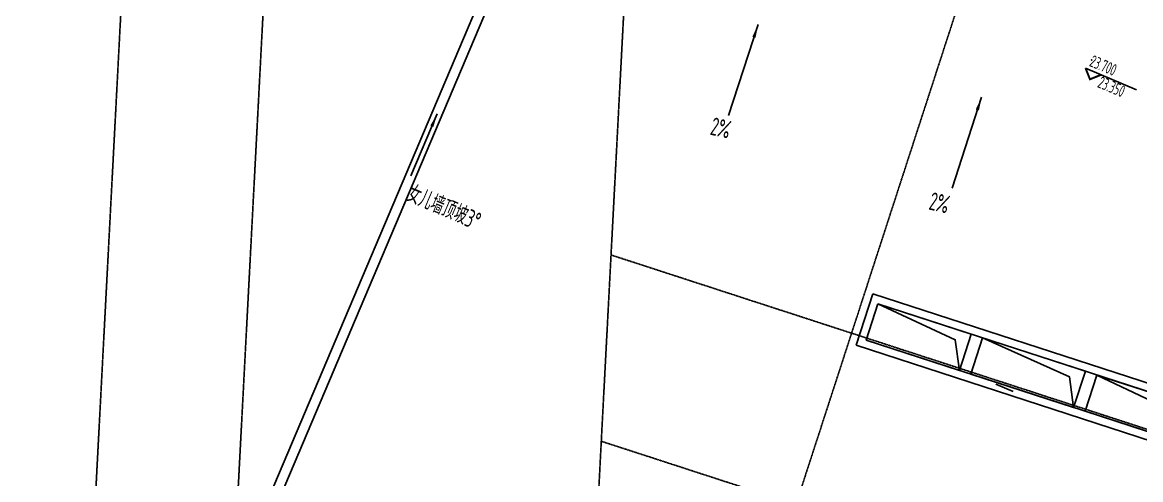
# Model space of a CAD drawing. Extents: x 11778731 to 12222456, y -6694179 to -6314888.
# Drawn here: x 11893450 to 11921395, y -6387860 to -6376440 of the extents above; entities that cross this region are included whole.
import ezdxf
from ezdxf.enums import TextEntityAlignment as Align

# ---------------------------------------------------------------- set-up
doc = ezdxf.new("R2010")
doc.units = 0
doc.header["$LTSCALE"] = 10
doc.header["$MEASUREMENT"] = 0
doc.linetypes.add('A3-RG-axis-100$0$CENTER', pattern=[2, 1.25, -0.25, 0.25, -0.25])
for name, color, linetype in [('A3-RG-axis-100$0$A-GRID', 1, 'A3-RG-axis-100$0$CENTER'), ('A3-RI-RF(顶视)$0$A-ROOF-EDGE', 2, 'Continuous'), ('A3-RI-RF(顶视)$0$A3-RB-RF-100$0$A-DIMS-100', 1, 'Continuous'), ('A3-RI-RF(顶视)$0$A3-RM-RF$0$A-EQPM', 55, 'Continuous'), ('A3-RI-RF(顶视)$0$A3-SYMB-RF-100$0$A-SYMB', 4, 'Continuous'), ('A3-RI-RF(顶视)$0$A3-SYMB-RF-100$0$A-SYMB-AREA', 4, 'Continuous'), ('A3-RI-RF(顶视)$0$A3-SYMB-RF-100$0$A-SYMB-NAME', 4, 'Continuous'), ('A3-RI-RF(顶视)$0$A3-SYMB-RF-100$0$A-SYMB-NAME-E', 4, 'Continuous'), ('A3-RI-RF(顶视)$0$A3-SYMB-RF-100$0$A-SYMB-STRS', 1, 'Continuous')]:
    doc.layers.add(name, color=color, linetype=linetype)
doc.styles.add('A3-RI-RF(顶视)$0$A3-RB-RF-100$0$XD2008', font='hzs.shx', dxfattribs={"width": 0.7, "bigfont": 'hztxt.shx'})
doc.styles.add('A3-RI-RF(顶视)$0$A3-SYMB-RF-100$0$ECADI', font='hzs.shx', dxfattribs={"width": 0.7, "bigfont": 'hztxt.shx'})
doc.styles.add('A3-RI-RF(顶视)$0$A3-SYMB-RF-100$0$XD2008', font='hzs.shx', dxfattribs={"width": 0.7, "bigfont": 'hztxt.shx'})
doc.dimstyles.new('A3-RI-RF(顶视)$0$A3-RB-RF-100$0$XD100', dxfattribs={"dimscale": 100, "dimtxt": 3.5, "dimasz": 1.5, "dimexe": 1, "dimexo": 2, "dimgap": 0.5, "dimtad": 1, "dimdec": 0, "dimdsep": 46, "dimtxsty": 'A3-RI-RF(顶视)$0$A3-RB-RF-100$0$XD2008', "dimcen": 2.5, "dimclrt": 4, "dimaunit": 1, "dimadec": 0, "dimazin": 0, "dimtfac": 1, "dimtdec": 0, "dimtix": 1, "dimtmove": 0, "dimatfit": 3, "dimfxl": 0, "dimtolj": 1, "dimtzin": 0, "dimarcsym": 0})

# ---------------------------------------------------------------- blocks, each defined once
blk = doc.blocks.new('A3-RG-axis-100')
at = {"layer": 'A3-RG-axis-100$0$A-GRID'}
for p, q in [((11893449.6, -6423158.3), (11896491.4, -6365116.8)), ((11896925.9, -6424656.2), (11900036.5, -6365302.6)), ((11905726.9, -6428689.6), (11909024.2, -6365773.6)), ((11912781.4, -6388482.7), (11919515.7, -6367756.4)), ((11908160.7, -6382249.8), (12003495.5, -6413225.9)), ((11907916.9, -6386902.1), (12002104.9, -6417505.7))]:
    blk.add_line(p, q, dxfattribs=at)
blk = doc.blocks.new('A3-RI-RF(顶视)$0$A3-SYMB-RF-100$0$ECADI-TAG-HGHT（国标）')
at = {"layer": '', "color": 1}
blk.add_line((-2.12, 2.12), (11.77, 2.12), dxfattribs=at)
at = {"color": 1, "const_width": 0.5}
blk.add_lwpolyline([(-2.12, 2.12), (0, 0), (2.12, 2.12)], dxfattribs=at)
at = {"color": 1}
blk.add_point((-1.48, 4.6), dxfattribs=at)
at = {"style": 'A3-RI-RF(顶视)$0$A3-SYMB-RF-100$0$XD2008', "width": 0.7}
blk.add_attdef('FL', text='', height=3, dxfattribs=at).set_placement((-2.69, 2.97), align=Align.RIGHT)
for tag, p in [('F.F.L.', (2.28, 2.97)), ('T.O.S.', (2.28, -1.1))]:
    blk.add_attdef(tag, p, '', height=3, dxfattribs=at)
blk = doc.blocks.new('A3-RI-RF(顶视)$0$A3-SYMB-RF-100$0$ECADI-TAG-ROOM')
at = {"layer": 'A3-RI-RF(顶视)$0$A3-SYMB-RF-100$0$A-SYMB-AREA', "style": 'A3-RI-RF(顶视)$0$A3-SYMB-RF-100$0$ECADI', "width": 0.7}
blk.add_attdef('340M2', text='', height=2.5, dxfattribs=at).set_placement((7.17, -1.75), align=Align.MIDDLE_LEFT)
at = {"layer": 'A3-RI-RF(顶视)$0$A3-SYMB-RF-100$0$A-SYMB-NAME', "style": 'A3-RI-RF(顶视)$0$A3-SYMB-RF-100$0$ECADI', "width": 0.7}
blk.add_attdef('CHINESENAME', (-5.13, 0.09), '', height=4.5, dxfattribs=at)
at = {"layer": 'A3-RI-RF(顶视)$0$A3-SYMB-RF-100$0$A-SYMB-NAME-E', "style": 'A3-RI-RF(顶视)$0$A3-SYMB-RF-100$0$ECADI', "width": 0.7}
for tag, p in [('ENGLISHHIGH', (-5.13, 8.04)), ('ENGLISHLOW', (-5.13, 4.84))]:
    blk.add_attdef(tag, p, '', height=2.5, dxfattribs=at)
blk = doc.blocks.new('A3-RI-RF(顶视)$0$A3-RB-RF-100$0$_ArchTick')
at = {"color": 0, "linetype": 'ByBlock', "const_width": 0.4}
blk.add_lwpolyline([(-0.5, -0.5), (0.5, 0.5)], dxfattribs=at)
blk = doc.blocks.new('*D664')
at = {"layer": 'A3-RI-RF(顶视)$0$A3-RB-RF-100$0$A-DIMS-100', "color": 0, "lineweight": -2}
blk.add_arc((11912862, -6388772), 844, 195.1173, 341.9977, dxfattribs=at)
at = {"layer": 'Defpoints', "color": 0}
for p in [(11907903, -6387160), (11913392, -6388629), (11912493, -6389531), (11897976, -6392793), (11933627, -6395520)]:
    blk.add_point(p, dxfattribs=at)
at = {"layer": 'A3-RI-RF(顶视)$0$A3-RB-RF-100$0$A-DIMS-100', "color": 0, "lineweight": -2, "xscale": 100, "yscale": 100, "zscale": 100}
for p, rotation in [((11912047, -6388992), 105.1173452311133), ((11913665, -6389033), 71.99773953351719)]:
    blk.add_blockref('A3-RI-RF(顶视)$0$A3-RB-RF-100$0$_ArchTick', p, dxfattribs=dict(at, rotation=rotation))
at = {"layer": 'A3-RI-RF(顶视)$0$A3-RB-RF-100$0$A-DIMS-100', "color": 4, "insert": (11912847, -6389357), "char_height": 350, "attachment_point": 5, "rotation": 358.5575, "style": 'A3-RI-RF(顶视)$0$A3-RB-RF-100$0$XD2008'}
blk.add_mtext('\\A1;146°52\'49"', dxfattribs=at)
blk = doc.blocks.new('*D665')
at = {"layer": 'A3-RI-RF(顶视)$0$A3-RB-RF-100$0$A-DIMS-100', "color": 0, "lineweight": -2}
blk.add_arc((11930298, -6394438), 2012, 161.9977, 257.9546, dxfattribs=at)
at = {"layer": 'Defpoints', "color": 0}
for p in [(11907903, -6387160), (11930298, -6394438), (11928346, -6394924), (11933627, -6395520), (11924927, -6419605)]:
    blk.add_point(p, dxfattribs=at)
at = {"layer": 'A3-RI-RF(顶视)$0$A3-RB-RF-100$0$A-DIMS-100', "color": 0, "lineweight": -2, "xscale": 100, "yscale": 100, "zscale": 100}
for p, rotation in [((11928384, -6393816), 71.99773953351969), ((11929878, -6396405), 347.9545692088566)]:
    blk.add_blockref('A3-RI-RF(顶视)$0$A3-RB-RF-100$0$_ArchTick', p, dxfattribs=dict(at, rotation=rotation))
at = {"layer": 'A3-RI-RF(顶视)$0$A3-RB-RF-100$0$A-DIMS-100', "color": 4, "insert": (11928779, -6395314), "char_height": 350, "attachment_point": 5, "rotation": 299.9762, "style": 'A3-RI-RF(顶视)$0$A3-RB-RF-100$0$XD2008'}
blk.add_mtext('\\A1;95°57\'25"', dxfattribs=at)
blk = doc.blocks.new('A3-RI-RF(顶视)')
at = {"layer": 'A3-RI-RF(顶视)$0$A-ROOF-EDGE', "color": 6}
for p, q in [((11898280.3, -6391435.4), (11907807.2, -6368991.6)), ((11898592.4, -6391340), (11907947.8, -6369300.2))]:
    blk.add_line(p, q, dxfattribs=at)
at = {"layer": 'A3-RI-RF(顶视)$0$A-ROOF-EDGE'}
for p, q in [((11914702, -6383218.6), (11914284.9, -6384502.5)), ((11924307.7, -6386339.6), (11914702, -6383218.6)), ((11914830.5, -6383470.6), (11914536.9, -6384374.1)), ((11924055.7, -6386468.1), (11914830.5, -6383470.6)), ((11923096.4, -6387155.2), (11914536.9, -6384374.1)), ((11922844.4, -6387283.7), (11914284.9, -6384502.5)), ((11918208.1, -6385656.6), (11917778.5, -6385474.3))]:
    blk.add_line(p, q, dxfattribs=at)
at = {"layer": 'A3-RI-RF(顶视)$0$A3-RM-RF$0$A-EQPM'}
for points in [[(11914830.5, -6383470.6), (11917160.5, -6384227.7), (11916867, -6385131.2), (11914536.9, -6384374.1)], [(11917445.9, -6384320.4), (11920013.7, -6385154.7), (11919720.2, -6386058.2), (11917152.3, -6385223.9)], [(11920299, -6385247.4), (11922629.1, -6386004.5), (11922335.6, -6386908), (11920005.5, -6386150.9)]]:
    blk.add_lwpolyline(points, close=True, dxfattribs=at)
for points in [[(11914830.5, -6383470.6), (11916760.6, -6384365.9), (11916867, -6385131.2)], [(11917152.3, -6385223.9), (11917445.9, -6384320.4), (11920013.7, -6385154.7)], [(11917445.9, -6384320.4), (11919613.8, -6385293), (11919720.2, -6386058.2)], [(11920299, -6385247.4), (11922294.1, -6386193.9), (11922335.6, -6386908)]]:
    blk.add_lwpolyline(points, dxfattribs=at)
at = {"layer": 'A3-RI-RF(顶视)$0$A3-SYMB-RF-100$0$A-SYMB-STRS'}
for p, q in [((11911836.7, -6376492.3), (11911097.9, -6378766.1)), ((11917420.1, -6378306.4), (11916681.3, -6380580.2)), ((11903815.8, -6378725.3), (11903157.5, -6380276.3))]:
    blk.add_line(p, q, dxfattribs=at)
at = {"layer": 'A3-RI-RF(顶视)$0$A3-SYMB-RF-100$0$A-SYMB-STRS', "extrusion": (-1.83947e-09, 6.51079e-09, -1)}
for points in [[(-11911691.7, -6376799.1, -0.1), (-11911771.7, -6376825.3, -0.1), (-11911836.7, -6376492.3, -0.1)], [(-11917275.1, -6378613.2, -0.1), (-11917355, -6378639.5, -0.1), (-11917420.1, -6378306.4, -0.1)]]:
    blk.add_solid(points, dxfattribs=at)
at = {"layer": 'A3-RI-RF(顶视)$0$A3-SYMB-RF-100$0$A-SYMB-STRS', "extrusion": (-1.26502e-09, 6.64634e-09, -1)}
blk.add_solid([(-11903644.7, -6379018.3, -0.1), (-11903722, -6379051.4, -0.1), (-11903815.8, -6378725.3, -0.1)], dxfattribs=at)
at = {"layer": 'A3-RI-RF(顶视)$0$A3-SYMB-RF-100$0$A-SYMB'}
ref = blk.add_blockref('A3-RI-RF(顶视)$0$A3-SYMB-RF-100$0$ECADI-TAG-HGHT（国标）', (11920129.7, -6377861.4), dxfattribs=dict(at, xscale=99.99999999999999, yscale=99.99999999999999, zscale=99.99999999999997, rotation=337))
ref.add_attrib('F.F.L.', '23.700', (11920094.9, -6377524.3), dxfattribs={"layer": '0', "height": 300, "rotation": 337, "style": 'A3-RI-RF(顶视)$0$A3-SYMB-RF-100$0$XD2008', "width": 0.7})
ref.add_attrib('T.O.S.', '23.350', (11920296.7, -6378052.3), dxfattribs={"layer": '0', "height": 300, "rotation": 337, "style": 'A3-RI-RF(顶视)$0$A3-SYMB-RF-100$0$XD2008', "width": 0.7})
ref = blk.add_blockref('A3-RI-RF(顶视)$0$A3-SYMB-RF-100$0$ECADI-TAG-ROOM', (11909942.6, -6379094.2), dxfattribs=dict(at, xscale=99.99999999989045, yscale=100.0000000001164, rotation=346.999999999903))
ref.add_attrib('CHINESENAME', '2%', (11910617, -6379240.9), dxfattribs={"height": 450, "rotation": 347, "style": 'A3-RI-RF(顶视)$0$A3-SYMB-RF-100$0$ECADI', "width": 0.7})
ref = blk.add_blockref('A3-RI-RF(顶视)$0$A3-SYMB-RF-100$0$ECADI-TAG-ROOM', (11903485.2, -6381098.8), dxfattribs=dict(at, xscale=99.99999999989046, yscale=100.0000000001164, rotation=337))
ref.add_attrib('CHINESENAME', '女儿墙顶坡3°', (11903016.8, -6380890.4), dxfattribs={"height": 450, "rotation": 337, "style": 'A3-RI-RF(顶视)$0$A3-SYMB-RF-100$0$ECADI', "width": 0.7})
ref = blk.add_blockref('A3-RI-RF(顶视)$0$A3-SYMB-RF-100$0$ECADI-TAG-ROOM', (11915405.9, -6380962.9), dxfattribs=dict(at, xscale=99.99999999989045, yscale=100.0000000001164, rotation=346.999999999903))
ref.add_attrib('CHINESENAME', '2%', (11916080.3, -6381109.6), dxfattribs={"height": 450, "rotation": 347, "style": 'A3-RI-RF(顶视)$0$A3-SYMB-RF-100$0$ECADI', "width": 0.7})
at = {"layer": 'A3-RI-RF(顶视)$0$A3-RB-RF-100$0$A-DIMS-100'}
for base, line2, picture, middle in [((11912492.8, -6389530.9), ((11897975.6, -6392793.2), (11913391.9, -6388628.5)), '*D664', (11912847.1, -6389357.3)), ((11928345.6, -6394923.9), ((11930297.8, -6394437.7), (11924927.4, -6419605.3)), '*D665', (11928778.9, -6395313.9))]:
    dim = blk.add_angular_dim_2l(base=base, line1=((11907903.4, -6387160.4), (11933627.1, -6395519.6)), line2=line2, dimstyle='A3-RI-RF(顶视)$0$A3-RB-RF-100$0$XD100', override={"dimasz": 1, "dimblk1": 'A3-RI-RF(顶视)$0$A3-RB-RF-100$0$_ArchTick', "dimblk2": 'A3-RI-RF(顶视)$0$A3-RB-RF-100$0$_ArchTick', "dimsah": 1, "dimadec": 3}, dxfattribs=at)
    dim.commit()
    dim.dimension.update_dxf_attribs({"geometry": picture, "text_midpoint": middle})

msp = doc.modelspace()

# ---------------------------------------------------------------- block references
for name in ['A3-RI-RF(顶视)', 'A3-RG-axis-100']:
    msp.add_blockref(name, (0, 0))

doc.saveas('drawing.dxf')
